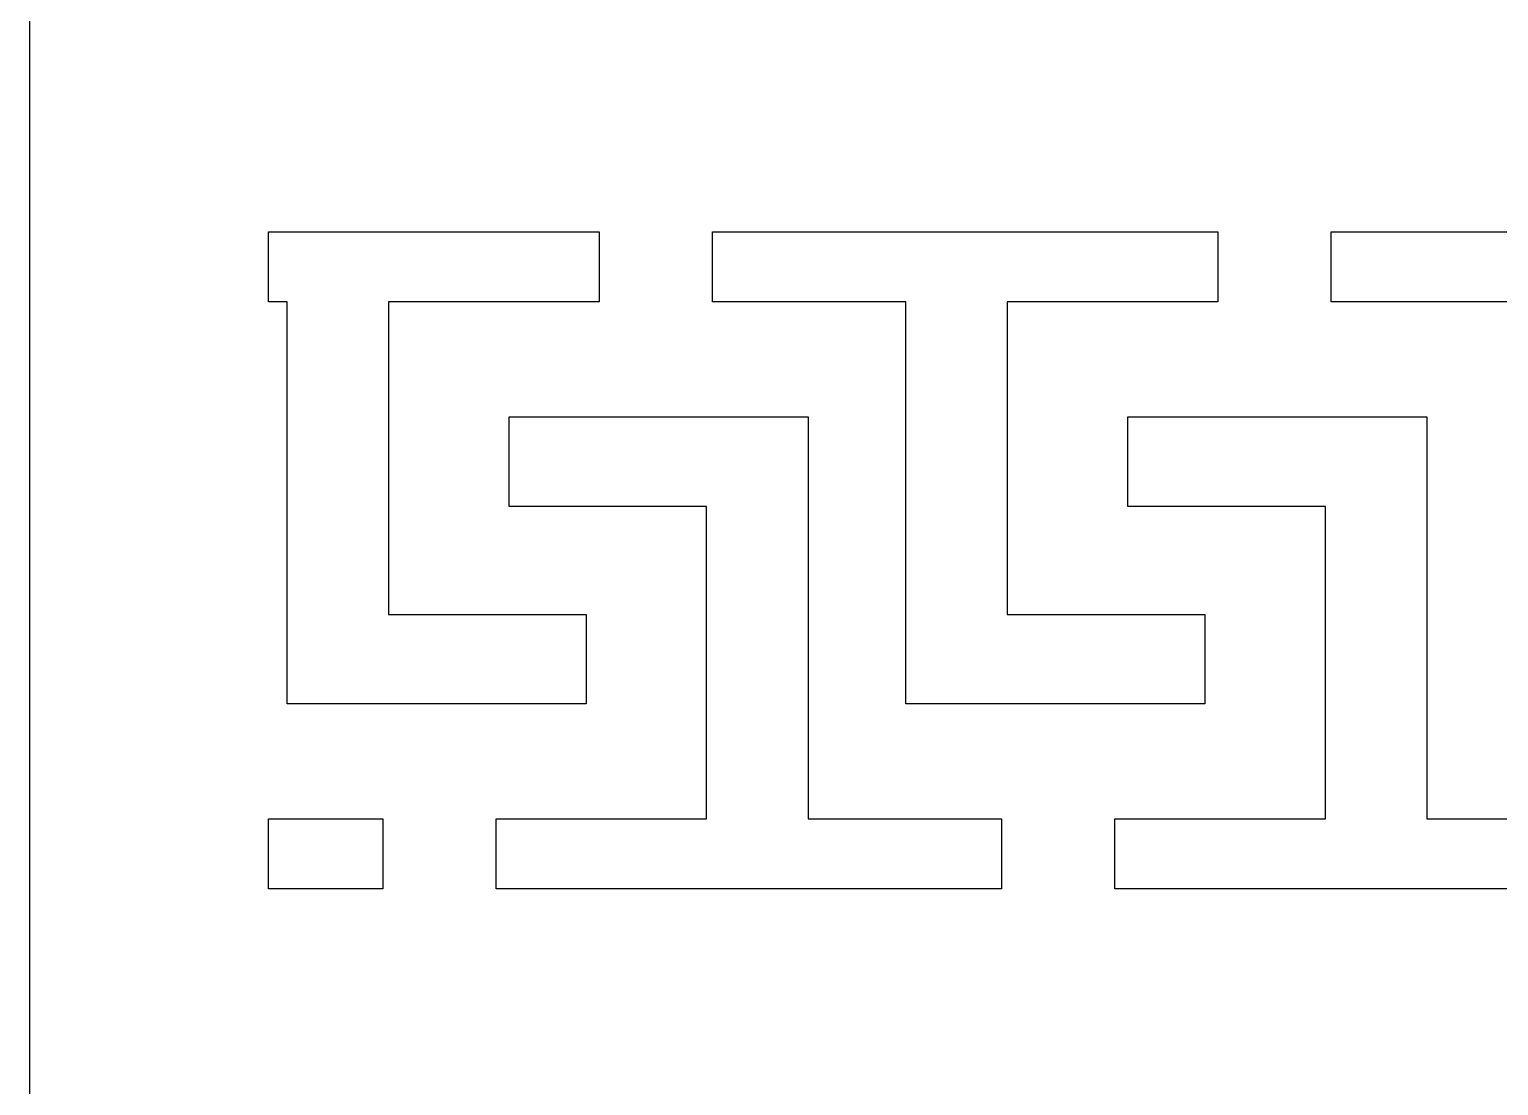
# Model space of a CAD drawing. Extents: x 198 to 1143, y 157 to 1987.
# Drawn here: x 197.6 to 430.2, y 1609.3 to 1776.6 of the extents above; entities that cross this region are included whole.
import ezdxf

# ---------------------------------------------------------------- set-up
doc = ezdxf.new("R2010")
doc.units = 0
doc.layers.get('0').update_dxf_attribs({"linetype": 'CONTINUOUS'})

msp = doc.modelspace()

# ---------------------------------------------------------------- linework, layer by layer
for points in [[(197.57, 156.9), (1142.56, 156.9), (1142.56, 1987.4), (197.57, 1987.4)], [(235.45, 1744.53), (287.77, 1744.53), (287.77, 1733.43), (254.44, 1733.43), (254.44, 1683.95), (285.73, 1683.95), (285.73, 1669.79), (238.37, 1669.79), (238.37, 1733.43), (235.45, 1733.43)], [(385.72, 1744.53), (385.72, 1733.43), (352.39, 1733.43), (352.39, 1683.95), (383.68, 1683.95), (383.68, 1669.79), (336.33, 1669.79), (336.33, 1733.43), (305.72, 1733.43), (305.72, 1744.53)], [(403.67, 1744.53), (483.67, 1744.53), (483.67, 1733.43), (450.34, 1733.43), (450.34, 1683.95), (481.63, 1683.95), (481.63, 1669.79), (434.28, 1669.79), (434.28, 1733.43), (403.67, 1733.43)], [(271.47, 1640.48), (271.47, 1651.57), (304.8, 1651.57), (304.8, 1701.06), (273.51, 1701.06), (273.51, 1715.22), (320.86, 1715.22), (320.86, 1651.57), (351.47, 1651.57), (351.47, 1640.48), (271.47, 1640.48)], [(369.42, 1640.48), (369.42, 1651.57), (402.75, 1651.57), (402.75, 1701.06), (371.46, 1701.06), (371.46, 1715.22), (418.81, 1715.22), (418.81, 1651.57), (449.42, 1651.57), (449.42, 1640.48), (369.42, 1640.48)], [(235.45, 1651.57), (253.52, 1651.57), (253.52, 1640.48), (235.45, 1640.48)]]:
    msp.add_lwpolyline(points, close=True)

doc.saveas('drawing.dxf')
